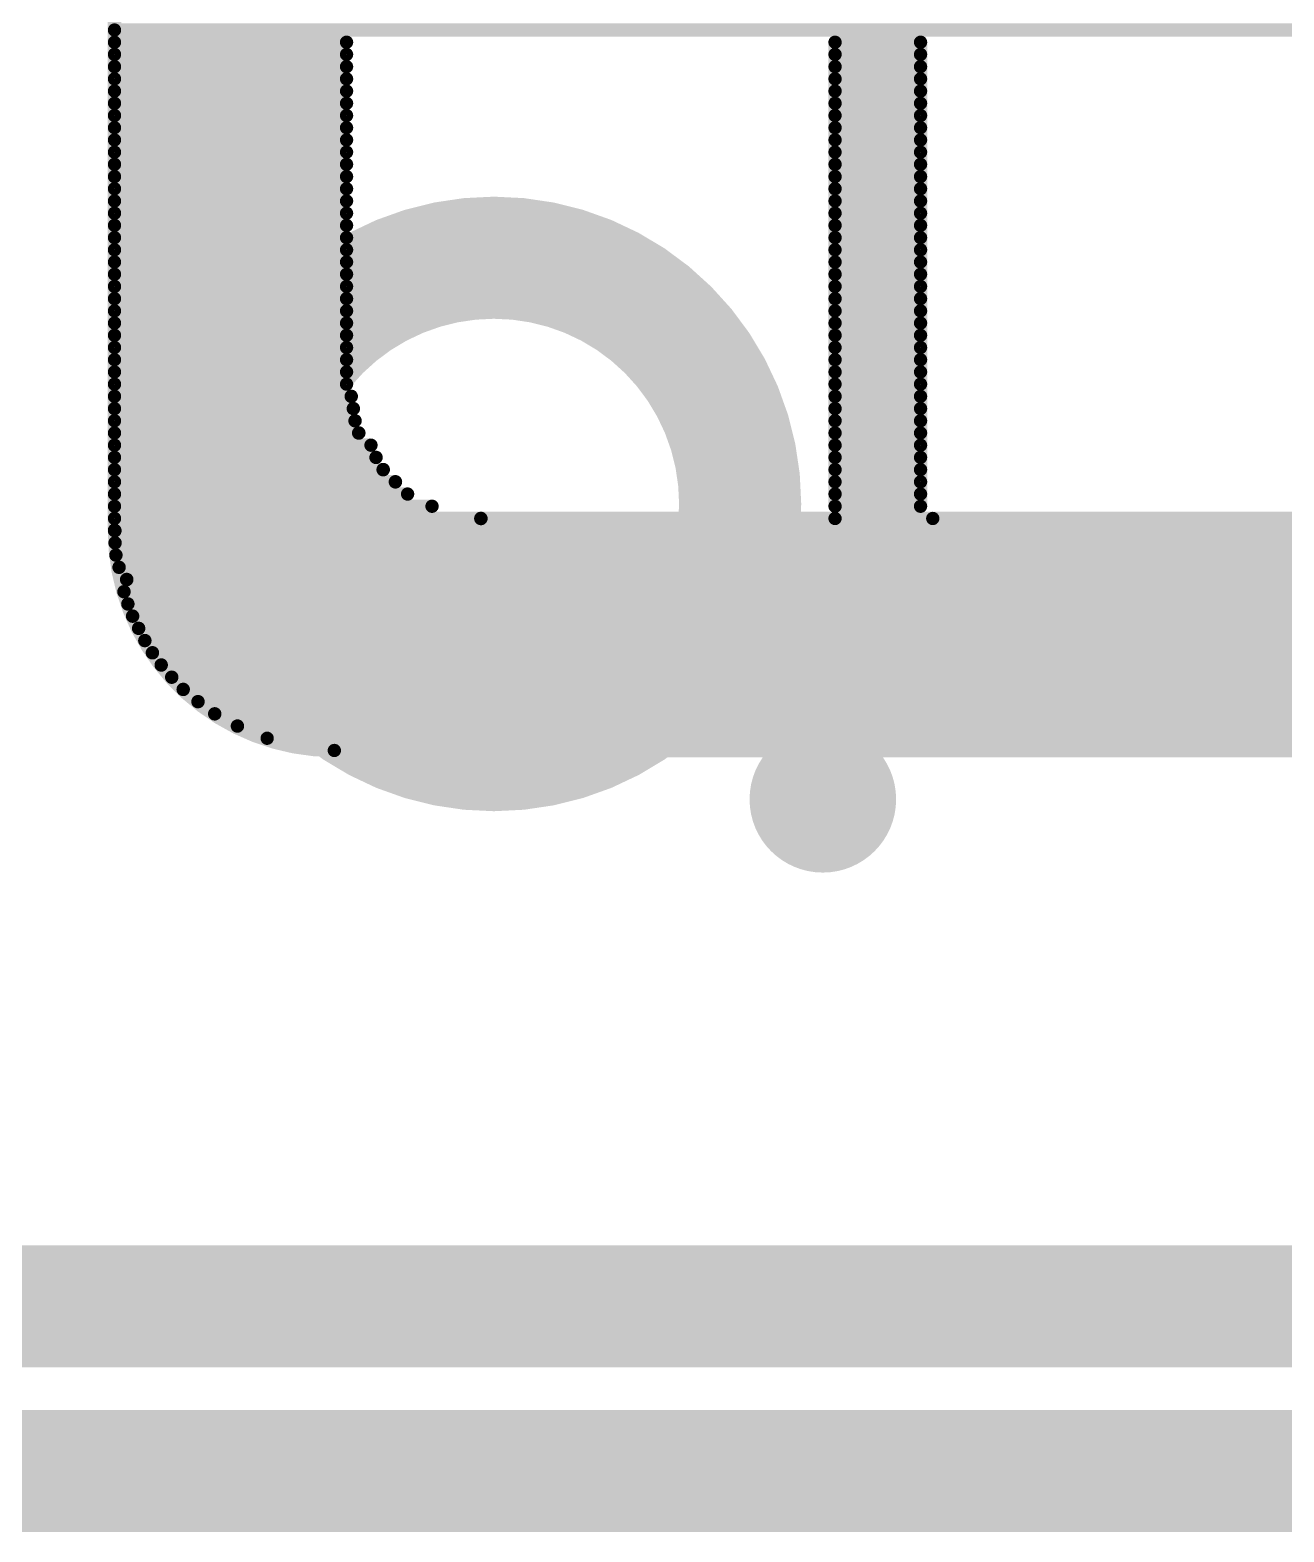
# Model space of a CAD drawing. Header units: inches. Extents: x 3.09 to 5.07, y 1.45 to 3.28.
# Drawn here: x 4.2551 to 4.3578, y 1.62 to 1.743 of the extents above; entities that cross this region are included whole.
import ezdxf

# ---------------------------------------------------------------- set-up
doc = ezdxf.new("R2010")
doc.units = ezdxf.units.IN
doc.header["$MEASUREMENT"] = 0
for name, color, linetype in [('BottomOverlay', 54, 'Continuous'), ('KeepOutLayer', 6, 'Continuous'), ('TopOverlay', 2, 'Continuous'), ('ViaHoleLayer', 16, 'Continuous')]:
    doc.layers.add(name, color=color, linetype=linetype)

# ---------------------------------------------------------------- blocks, each defined once
blk = doc.blocks.new('SIM_SMD_NANO_B_23')
at = {"layer": 'BottomOverlay'}
blk.add_lwpolyline([(0.22712, 0.29134, 0.01, 0.01, 0), (-0.22712, 0.29134, 0.01, 0.01, 0)], format="xyseb", dxfattribs=at)
for points in [[(0.05803, 0.22562, 0.01, 0.01, 1), (0.0177, 0.22562, 0.01, 0.01, 1)], [(0.0152, 0.22562, 0.005, 0.005, 1), (0.02021, 0.22562, 0.005, 0.005, 1)], [(0.05552, 0.22562, 0.005, 0.005, 1), (0.06053, 0.22562, 0.005, 0.005, 1)]]:
    blk.add_lwpolyline(points, format="xyseb", close=True, dxfattribs=at)

msp = doc.modelspace()

# ---------------------------------------------------------------- hatches: boundary and pattern name
at = {"layer": 'ViaHoleLayer'}
h = msp.add_hatch(color=16, dxfattribs=at)
edge = h.paths.add_edge_path()
edge.add_arc((4.32, 1.68), 0.006, 0, 360)

# ---------------------------------------------------------------- linework, layer by layer
at = {"layer": 'KeepOutLayer'}
msp.add_lwpolyline([(4.14485, 1.625, 0.01, 0.01, 0), (4.61729, 1.625, 0.01, 0.01, 0)], format="xyseb", dxfattribs=at)
at = {"layer": 'TopOverlay'}
for points in [[(4.262, 1.70204, 0.0011, 0.0011, 0), (4.262, 1.918, 0.0011, 0.0011, 0)], [(4.262, 1.743, 0.0011, 0.0011, 0), (4.456, 1.743, 0.0011, 0.0011, 0)], [(4.262, 1.742, 0.0011, 0.0011, 0), (4.281, 1.742, 0.0011, 0.0011, 0)], [(4.321, 1.704, 0.0011, 0.0011, 0), (4.321, 1.742, 0.0011, 0.0011, 0)], [(4.321, 1.742, 0.0011, 0.0011, 0), (4.328, 1.742, 0.0011, 0.0011, 0)], [(4.328, 1.704, 0.0011, 0.0011, 0), (4.328, 1.742, 0.0011, 0.0011, 0)], [(4.262, 1.741, 0.0011, 0.0011, 0), (4.281, 1.741, 0.0011, 0.0011, 0)], [(4.262, 1.74, 0.0011, 0.0011, 0), (4.281, 1.74, 0.0011, 0.0011, 0)], [(4.321, 1.741, 0.0011, 0.0011, 0), (4.328, 1.741, 0.0011, 0.0011, 0)], [(4.321, 1.74, 0.0011, 0.0011, 0), (4.328, 1.74, 0.0011, 0.0011, 0)], [(4.262, 1.739, 0.0011, 0.0011, 0), (4.281, 1.739, 0.0011, 0.0011, 0)], [(4.321, 1.739, 0.0011, 0.0011, 0), (4.328, 1.739, 0.0011, 0.0011, 0)], [(4.262, 1.738, 0.0011, 0.0011, 0), (4.281, 1.738, 0.0011, 0.0011, 0)], [(4.321, 1.738, 0.0011, 0.0011, 0), (4.328, 1.738, 0.0011, 0.0011, 0)], [(4.262, 1.737, 0.0011, 0.0011, 0), (4.281, 1.737, 0.0011, 0.0011, 0)], [(4.321, 1.737, 0.0011, 0.0011, 0), (4.328, 1.737, 0.0011, 0.0011, 0)], [(4.262, 1.736, 0.0011, 0.0011, 0), (4.281, 1.736, 0.0011, 0.0011, 0)], [(4.262, 1.735, 0.0011, 0.0011, 0), (4.281, 1.735, 0.0011, 0.0011, 0)], [(4.321, 1.736, 0.0011, 0.0011, 0), (4.328, 1.736, 0.0011, 0.0011, 0)], [(4.321, 1.735, 0.0011, 0.0011, 0), (4.328, 1.735, 0.0011, 0.0011, 0)], [(4.262, 1.734, 0.0011, 0.0011, 0), (4.281, 1.734, 0.0011, 0.0011, 0)], [(4.321, 1.734, 0.0011, 0.0011, 0), (4.328, 1.734, 0.0011, 0.0011, 0)], [(4.262, 1.733, 0.0011, 0.0011, 0), (4.281, 1.733, 0.0011, 0.0011, 0)], [(4.321, 1.733, 0.0011, 0.0011, 0), (4.328, 1.733, 0.0011, 0.0011, 0)], [(4.262, 1.732, 0.0011, 0.0011, 0), (4.281, 1.732, 0.0011, 0.0011, 0)], [(4.321, 1.732, 0.0011, 0.0011, 0), (4.328, 1.732, 0.0011, 0.0011, 0)], [(4.262, 1.731, 0.0011, 0.0011, 0), (4.281, 1.731, 0.0011, 0.0011, 0)], [(4.321, 1.731, 0.0011, 0.0011, 0), (4.328, 1.731, 0.0011, 0.0011, 0)], [(4.262, 1.73, 0.0011, 0.0011, 0), (4.281, 1.73, 0.0011, 0.0011, 0)], [(4.262, 1.729, 0.0011, 0.0011, 0), (4.281, 1.729, 0.0011, 0.0011, 0)], [(4.321, 1.73, 0.0011, 0.0011, 0), (4.328, 1.73, 0.0011, 0.0011, 0)], [(4.321, 1.729, 0.0011, 0.0011, 0), (4.328, 1.729, 0.0011, 0.0011, 0)], [(4.262, 1.728, 0.0011, 0.0011, 0), (4.281, 1.728, 0.0011, 0.0011, 0)], [(4.321, 1.728, 0.0011, 0.0011, 0), (4.328, 1.728, 0.0011, 0.0011, 0)], [(4.262, 1.727, 0.0011, 0.0011, 0), (4.281, 1.727, 0.0011, 0.0011, 0)], [(4.321, 1.727, 0.0011, 0.0011, 0), (4.328, 1.727, 0.0011, 0.0011, 0)], [(4.262, 1.726, 0.0011, 0.0011, 0), (4.281, 1.726, 0.0011, 0.0011, 0)], [(4.321, 1.726, 0.0011, 0.0011, 0), (4.328, 1.726, 0.0011, 0.0011, 0)], [(4.262, 1.725, 0.0011, 0.0011, 0), (4.281, 1.725, 0.0011, 0.0011, 0)], [(4.262, 1.724, 0.0011, 0.0011, 0), (4.281, 1.724, 0.0011, 0.0011, 0)], [(4.321, 1.725, 0.0011, 0.0011, 0), (4.328, 1.725, 0.0011, 0.0011, 0)], [(4.321, 1.724, 0.0011, 0.0011, 0), (4.328, 1.724, 0.0011, 0.0011, 0)], [(4.262, 1.723, 0.0011, 0.0011, 0), (4.281, 1.723, 0.0011, 0.0011, 0)], [(4.321, 1.723, 0.0011, 0.0011, 0), (4.328, 1.723, 0.0011, 0.0011, 0)], [(4.262, 1.722, 0.0011, 0.0011, 0), (4.281, 1.722, 0.0011, 0.0011, 0)], [(4.321, 1.722, 0.0011, 0.0011, 0), (4.328, 1.722, 0.0011, 0.0011, 0)], [(4.262, 1.721, 0.0011, 0.0011, 0), (4.281, 1.721, 0.0011, 0.0011, 0)], [(4.321, 1.721, 0.0011, 0.0011, 0), (4.328, 1.721, 0.0011, 0.0011, 0)], [(4.262, 1.72, 0.0011, 0.0011, 0), (4.281, 1.72, 0.0011, 0.0011, 0)], [(4.262, 1.719, 0.0011, 0.0011, 0), (4.281, 1.719, 0.0011, 0.0011, 0)], [(4.321, 1.72, 0.0011, 0.0011, 0), (4.328, 1.72, 0.0011, 0.0011, 0)], [(4.321, 1.719, 0.0011, 0.0011, 0), (4.328, 1.719, 0.0011, 0.0011, 0)], [(4.262, 1.718, 0.0011, 0.0011, 0), (4.281, 1.718, 0.0011, 0.0011, 0)], [(4.321, 1.718, 0.0011, 0.0011, 0), (4.328, 1.718, 0.0011, 0.0011, 0)], [(4.262, 1.717, 0.0011, 0.0011, 0), (4.281, 1.717, 0.0011, 0.0011, 0)], [(4.321, 1.717, 0.0011, 0.0011, 0), (4.328, 1.717, 0.0011, 0.0011, 0)], [(4.262, 1.716, 0.0011, 0.0011, 0), (4.281, 1.716, 0.0011, 0.0011, 0)], [(4.321, 1.716, 0.0011, 0.0011, 0), (4.328, 1.716, 0.0011, 0.0011, 0)], [(4.262, 1.715, 0.0011, 0.0011, 0), (4.281, 1.715, 0.0011, 0.0011, 0)], [(4.321, 1.715, 0.0011, 0.0011, 0), (4.328, 1.715, 0.0011, 0.0011, 0)], [(4.262, 1.714, 0.0011, 0.0011, 0), (4.281, 1.714, 0.0011, 0.0011, 0)], [(4.262, 1.713, 0.0011, 0.0011, 0), (4.28139, 1.713, 0.0011, 0.0011, 0)], [(4.321, 1.714, 0.0011, 0.0011, 0), (4.328, 1.714, 0.0011, 0.0011, 0)], [(4.321, 1.713, 0.0011, 0.0011, 0), (4.328, 1.713, 0.0011, 0.0011, 0)], [(4.262, 1.712, 0.0011, 0.0011, 0), (4.28155, 1.712, 0.0011, 0.0011, 0)], [(4.321, 1.712, 0.0011, 0.0011, 0), (4.328, 1.712, 0.0011, 0.0011, 0)], [(4.262, 1.711, 0.0011, 0.0011, 0), (4.28169, 1.711, 0.0011, 0.0011, 0)], [(4.321, 1.711, 0.0011, 0.0011, 0), (4.328, 1.711, 0.0011, 0.0011, 0)], [(4.262, 1.71, 0.0011, 0.0011, 0), (4.282, 1.71, 0.0011, 0.0011, 0)], [(4.321, 1.71, 0.0011, 0.0011, 0), (4.328, 1.71, 0.0011, 0.0011, 0)], [(4.262, 1.709, 0.0011, 0.0011, 0), (4.283, 1.709, 0.0011, 0.0011, 0)], [(4.262, 1.708, 0.0011, 0.0011, 0), (4.28342, 1.708, 0.0011, 0.0011, 0)], [(4.321, 1.709, 0.0011, 0.0011, 0), (4.328, 1.709, 0.0011, 0.0011, 0)], [(4.321, 1.708, 0.0011, 0.0011, 0), (4.328, 1.708, 0.0011, 0.0011, 0)], [(4.262, 1.707, 0.0011, 0.0011, 0), (4.284, 1.707, 0.0011, 0.0011, 0)], [(4.321, 1.707, 0.0011, 0.0011, 0), (4.328, 1.707, 0.0011, 0.0011, 0)], [(4.262, 1.706, 0.0011, 0.0011, 0), (4.285, 1.706, 0.0011, 0.0011, 0)], [(4.321, 1.706, 0.0011, 0.0011, 0), (4.328, 1.706, 0.0011, 0.0011, 0)], [(4.262, 1.705, 0.0011, 0.0011, 0), (4.286, 1.705, 0.0011, 0.0011, 0)], [(4.321, 1.705, 0.0011, 0.0011, 0), (4.328, 1.705, 0.0011, 0.0011, 0)], [(4.262, 1.704, 0.0011, 0.0011, 0), (4.288, 1.704, 0.0011, 0.0011, 0)], [(4.262, 1.703, 0.0011, 0.0011, 0), (4.292, 1.703, 0.0011, 0.0011, 0)], [(4.292, 1.703, 0.0011, 0.0011, 0), (4.321, 1.703, 0.0011, 0.0011, 0)], [(4.321, 1.704, 0.0011, 0.0011, 0), (4.328, 1.704, 0.0011, 0.0011, 0)], [(4.321, 1.703, 0.0011, 0.0011, 0), (4.329, 1.703, 0.0011, 0.0011, 0)], [(4.329, 1.703, 0.0011, 0.0011, 0), (4.366, 1.703, 0.0011, 0.0011, 0)], [(4.262, 1.70204, 0.0011, 0.0011, 0), (4.26204, 1.702, 0.0011, 0.0011, 0)], [(4.28, 1.684, 0.0011, 0.0011, -0.414214), (4.262, 1.702, 0.0011, 0.0011, 0)], [(4.26204, 1.702, 0.0011, 0.0011, 0), (4.456, 1.702, 0.0011, 0.0011, 0)], [(4.26204, 1.701, 0.0011, 0.0011, 0), (4.45591, 1.701, 0.0011, 0.0011, 0)], [(4.26212, 1.7, 0.0011, 0.0011, 0), (4.45583, 1.7, 0.0011, 0.0011, 0)], [(4.26237, 1.699, 0.0011, 0.0011, 0), (4.45574, 1.699, 0.0011, 0.0011, 0)], [(4.26277, 1.697, 0.0011, 0.0011, 0), (4.45527, 1.697, 0.0011, 0.0011, 0)], [(4.263, 1.698, 0.0011, 0.0011, 0), (4.45553, 1.698, 0.0011, 0.0011, 0)], [(4.26309, 1.696, 0.0011, 0.0011, 0), (4.45492, 1.696, 0.0011, 0.0011, 0)], [(4.26349, 1.695, 0.0011, 0.0011, 0), (4.45456, 1.695, 0.0011, 0.0011, 0)], [(4.26397, 1.694, 0.0011, 0.0011, 0), (4.45406, 1.694, 0.0011, 0.0011, 0)], [(4.26448, 1.693, 0.0011, 0.0011, 0), (4.45354, 1.693, 0.0011, 0.0011, 0)], [(4.26511, 1.692, 0.0011, 0.0011, 0), (4.45291, 1.692, 0.0011, 0.0011, 0)], [(4.26582, 1.691, 0.0011, 0.0011, 0), (4.45215, 1.691, 0.0011, 0.0011, 0)], [(4.26669, 1.69, 0.0011, 0.0011, 0), (4.45128, 1.69, 0.0011, 0.0011, 0)], [(4.26763, 1.689, 0.0011, 0.0011, 0), (4.45022, 1.689, 0.0011, 0.0011, 0)], [(4.26883, 1.688, 0.0011, 0.0011, 0), (4.44906, 1.688, 0.0011, 0.0011, 0)], [(4.2702, 1.687, 0.0011, 0.0011, 0), (4.44781, 1.687, 0.0011, 0.0011, 0)], [(4.27207, 1.686, 0.0011, 0.0011, 0), (4.44614, 1.686, 0.0011, 0.0011, 0)], [(4.2745, 1.685, 0.0011, 0.0011, 0), (4.44383, 1.685, 0.0011, 0.0011, 0)], [(4.28, 1.684, 0.0011, 0.0011, 0), (4.438, 1.684, 0.0011, 0.0011, 0)]]:
    msp.add_lwpolyline(points, format="xyseb", dxfattribs=at)
for points in [[(4.26173, 1.743, 0.00055, 0.00055, 1), (4.26227, 1.743, 0.00055, 0.00055, 1)], [(4.26173, 1.742, 0.00055, 0.00055, 1), (4.26227, 1.742, 0.00055, 0.00055, 1)], [(4.28073, 1.742, 0.00055, 0.00055, 1), (4.28127, 1.742, 0.00055, 0.00055, 1)], [(4.32073, 1.742, 0.00055, 0.00055, 1), (4.32127, 1.742, 0.00055, 0.00055, 1)], [(4.32073, 1.742, 0.00055, 0.00055, 1), (4.32127, 1.742, 0.00055, 0.00055, 1)], [(4.32773, 1.742, 0.00055, 0.00055, 1), (4.32827, 1.742, 0.00055, 0.00055, 1)], [(4.32773, 1.742, 0.00055, 0.00055, 1), (4.32827, 1.742, 0.00055, 0.00055, 1)], [(4.26173, 1.741, 0.00055, 0.00055, 1), (4.26227, 1.741, 0.00055, 0.00055, 1)], [(4.26173, 1.74, 0.00055, 0.00055, 1), (4.26227, 1.74, 0.00055, 0.00055, 1)], [(4.28073, 1.741, 0.00055, 0.00055, 1), (4.28127, 1.741, 0.00055, 0.00055, 1)], [(4.28073, 1.74, 0.00055, 0.00055, 1), (4.28127, 1.74, 0.00055, 0.00055, 1)], [(4.32073, 1.741, 0.00055, 0.00055, 1), (4.32127, 1.741, 0.00055, 0.00055, 1)], [(4.32073, 1.74, 0.00055, 0.00055, 1), (4.32127, 1.74, 0.00055, 0.00055, 1)], [(4.32773, 1.741, 0.00055, 0.00055, 1), (4.32827, 1.741, 0.00055, 0.00055, 1)], [(4.32773, 1.74, 0.00055, 0.00055, 1), (4.32827, 1.74, 0.00055, 0.00055, 1)], [(4.26173, 1.739, 0.00055, 0.00055, 1), (4.26227, 1.739, 0.00055, 0.00055, 1)], [(4.28073, 1.739, 0.00055, 0.00055, 1), (4.28127, 1.739, 0.00055, 0.00055, 1)], [(4.32073, 1.739, 0.00055, 0.00055, 1), (4.32127, 1.739, 0.00055, 0.00055, 1)], [(4.32773, 1.739, 0.00055, 0.00055, 1), (4.32827, 1.739, 0.00055, 0.00055, 1)], [(4.26173, 1.738, 0.00055, 0.00055, 1), (4.26227, 1.738, 0.00055, 0.00055, 1)], [(4.28073, 1.738, 0.00055, 0.00055, 1), (4.28127, 1.738, 0.00055, 0.00055, 1)], [(4.32073, 1.738, 0.00055, 0.00055, 1), (4.32127, 1.738, 0.00055, 0.00055, 1)], [(4.32773, 1.738, 0.00055, 0.00055, 1), (4.32827, 1.738, 0.00055, 0.00055, 1)], [(4.26173, 1.737, 0.00055, 0.00055, 1), (4.26227, 1.737, 0.00055, 0.00055, 1)], [(4.28073, 1.737, 0.00055, 0.00055, 1), (4.28127, 1.737, 0.00055, 0.00055, 1)], [(4.32073, 1.737, 0.00055, 0.00055, 1), (4.32127, 1.737, 0.00055, 0.00055, 1)], [(4.32773, 1.737, 0.00055, 0.00055, 1), (4.32827, 1.737, 0.00055, 0.00055, 1)], [(4.26173, 1.736, 0.00055, 0.00055, 1), (4.26227, 1.736, 0.00055, 0.00055, 1)], [(4.26173, 1.735, 0.00055, 0.00055, 1), (4.26227, 1.735, 0.00055, 0.00055, 1)], [(4.28073, 1.736, 0.00055, 0.00055, 1), (4.28127, 1.736, 0.00055, 0.00055, 1)], [(4.28073, 1.735, 0.00055, 0.00055, 1), (4.28127, 1.735, 0.00055, 0.00055, 1)], [(4.32073, 1.736, 0.00055, 0.00055, 1), (4.32127, 1.736, 0.00055, 0.00055, 1)], [(4.32073, 1.735, 0.00055, 0.00055, 1), (4.32127, 1.735, 0.00055, 0.00055, 1)], [(4.32773, 1.736, 0.00055, 0.00055, 1), (4.32827, 1.736, 0.00055, 0.00055, 1)], [(4.32773, 1.735, 0.00055, 0.00055, 1), (4.32827, 1.735, 0.00055, 0.00055, 1)], [(4.26173, 1.734, 0.00055, 0.00055, 1), (4.26227, 1.734, 0.00055, 0.00055, 1)], [(4.28073, 1.734, 0.00055, 0.00055, 1), (4.28127, 1.734, 0.00055, 0.00055, 1)], [(4.32073, 1.734, 0.00055, 0.00055, 1), (4.32127, 1.734, 0.00055, 0.00055, 1)], [(4.32773, 1.734, 0.00055, 0.00055, 1), (4.32827, 1.734, 0.00055, 0.00055, 1)], [(4.26173, 1.733, 0.00055, 0.00055, 1), (4.26227, 1.733, 0.00055, 0.00055, 1)], [(4.28073, 1.733, 0.00055, 0.00055, 1), (4.28127, 1.733, 0.00055, 0.00055, 1)], [(4.32073, 1.733, 0.00055, 0.00055, 1), (4.32127, 1.733, 0.00055, 0.00055, 1)], [(4.32773, 1.733, 0.00055, 0.00055, 1), (4.32827, 1.733, 0.00055, 0.00055, 1)], [(4.26173, 1.732, 0.00055, 0.00055, 1), (4.26227, 1.732, 0.00055, 0.00055, 1)], [(4.28073, 1.732, 0.00055, 0.00055, 1), (4.28127, 1.732, 0.00055, 0.00055, 1)], [(4.32073, 1.732, 0.00055, 0.00055, 1), (4.32127, 1.732, 0.00055, 0.00055, 1)], [(4.32773, 1.732, 0.00055, 0.00055, 1), (4.32827, 1.732, 0.00055, 0.00055, 1)], [(4.26173, 1.731, 0.00055, 0.00055, 1), (4.26227, 1.731, 0.00055, 0.00055, 1)], [(4.28073, 1.731, 0.00055, 0.00055, 1), (4.28127, 1.731, 0.00055, 0.00055, 1)], [(4.32073, 1.731, 0.00055, 0.00055, 1), (4.32127, 1.731, 0.00055, 0.00055, 1)], [(4.32773, 1.731, 0.00055, 0.00055, 1), (4.32827, 1.731, 0.00055, 0.00055, 1)], [(4.26173, 1.73, 0.00055, 0.00055, 1), (4.26227, 1.73, 0.00055, 0.00055, 1)], [(4.26173, 1.729, 0.00055, 0.00055, 1), (4.26227, 1.729, 0.00055, 0.00055, 1)], [(4.28073, 1.73, 0.00055, 0.00055, 1), (4.28127, 1.73, 0.00055, 0.00055, 1)], [(4.28073, 1.729, 0.00055, 0.00055, 1), (4.28127, 1.729, 0.00055, 0.00055, 1)], [(4.32073, 1.73, 0.00055, 0.00055, 1), (4.32127, 1.73, 0.00055, 0.00055, 1)], [(4.32073, 1.729, 0.00055, 0.00055, 1), (4.32127, 1.729, 0.00055, 0.00055, 1)], [(4.32773, 1.73, 0.00055, 0.00055, 1), (4.32827, 1.73, 0.00055, 0.00055, 1)], [(4.32773, 1.729, 0.00055, 0.00055, 1), (4.32827, 1.729, 0.00055, 0.00055, 1)], [(4.26173, 1.728, 0.00055, 0.00055, 1), (4.26227, 1.728, 0.00055, 0.00055, 1)], [(4.28073, 1.728, 0.00055, 0.00055, 1), (4.28127, 1.728, 0.00055, 0.00055, 1)], [(4.32073, 1.728, 0.00055, 0.00055, 1), (4.32127, 1.728, 0.00055, 0.00055, 1)], [(4.32773, 1.728, 0.00055, 0.00055, 1), (4.32827, 1.728, 0.00055, 0.00055, 1)], [(4.26173, 1.727, 0.00055, 0.00055, 1), (4.26227, 1.727, 0.00055, 0.00055, 1)], [(4.28073, 1.727, 0.00055, 0.00055, 1), (4.28127, 1.727, 0.00055, 0.00055, 1)], [(4.32073, 1.727, 0.00055, 0.00055, 1), (4.32127, 1.727, 0.00055, 0.00055, 1)], [(4.32773, 1.727, 0.00055, 0.00055, 1), (4.32827, 1.727, 0.00055, 0.00055, 1)], [(4.26173, 1.726, 0.00055, 0.00055, 1), (4.26227, 1.726, 0.00055, 0.00055, 1)], [(4.28073, 1.726, 0.00055, 0.00055, 1), (4.28127, 1.726, 0.00055, 0.00055, 1)], [(4.32073, 1.726, 0.00055, 0.00055, 1), (4.32127, 1.726, 0.00055, 0.00055, 1)], [(4.32773, 1.726, 0.00055, 0.00055, 1), (4.32827, 1.726, 0.00055, 0.00055, 1)], [(4.26173, 1.725, 0.00055, 0.00055, 1), (4.26227, 1.725, 0.00055, 0.00055, 1)], [(4.26173, 1.724, 0.00055, 0.00055, 1), (4.26227, 1.724, 0.00055, 0.00055, 1)], [(4.28073, 1.725, 0.00055, 0.00055, 1), (4.28127, 1.725, 0.00055, 0.00055, 1)], [(4.28073, 1.724, 0.00055, 0.00055, 1), (4.28127, 1.724, 0.00055, 0.00055, 1)], [(4.32073, 1.725, 0.00055, 0.00055, 1), (4.32127, 1.725, 0.00055, 0.00055, 1)], [(4.32073, 1.724, 0.00055, 0.00055, 1), (4.32127, 1.724, 0.00055, 0.00055, 1)], [(4.32773, 1.725, 0.00055, 0.00055, 1), (4.32827, 1.725, 0.00055, 0.00055, 1)], [(4.32773, 1.724, 0.00055, 0.00055, 1), (4.32827, 1.724, 0.00055, 0.00055, 1)], [(4.26173, 1.723, 0.00055, 0.00055, 1), (4.26227, 1.723, 0.00055, 0.00055, 1)], [(4.28073, 1.723, 0.00055, 0.00055, 1), (4.28127, 1.723, 0.00055, 0.00055, 1)], [(4.32073, 1.723, 0.00055, 0.00055, 1), (4.32127, 1.723, 0.00055, 0.00055, 1)], [(4.32773, 1.723, 0.00055, 0.00055, 1), (4.32827, 1.723, 0.00055, 0.00055, 1)], [(4.26173, 1.722, 0.00055, 0.00055, 1), (4.26227, 1.722, 0.00055, 0.00055, 1)], [(4.28073, 1.722, 0.00055, 0.00055, 1), (4.28127, 1.722, 0.00055, 0.00055, 1)], [(4.32073, 1.722, 0.00055, 0.00055, 1), (4.32127, 1.722, 0.00055, 0.00055, 1)], [(4.32773, 1.722, 0.00055, 0.00055, 1), (4.32827, 1.722, 0.00055, 0.00055, 1)], [(4.26173, 1.721, 0.00055, 0.00055, 1), (4.26227, 1.721, 0.00055, 0.00055, 1)], [(4.28073, 1.721, 0.00055, 0.00055, 1), (4.28127, 1.721, 0.00055, 0.00055, 1)], [(4.32073, 1.721, 0.00055, 0.00055, 1), (4.32127, 1.721, 0.00055, 0.00055, 1)], [(4.32773, 1.721, 0.00055, 0.00055, 1), (4.32827, 1.721, 0.00055, 0.00055, 1)], [(4.26173, 1.72, 0.00055, 0.00055, 1), (4.26227, 1.72, 0.00055, 0.00055, 1)], [(4.26173, 1.719, 0.00055, 0.00055, 1), (4.26227, 1.719, 0.00055, 0.00055, 1)], [(4.28073, 1.72, 0.00055, 0.00055, 1), (4.28127, 1.72, 0.00055, 0.00055, 1)], [(4.28073, 1.719, 0.00055, 0.00055, 1), (4.28127, 1.719, 0.00055, 0.00055, 1)], [(4.32073, 1.72, 0.00055, 0.00055, 1), (4.32127, 1.72, 0.00055, 0.00055, 1)], [(4.32073, 1.719, 0.00055, 0.00055, 1), (4.32127, 1.719, 0.00055, 0.00055, 1)], [(4.32773, 1.72, 0.00055, 0.00055, 1), (4.32827, 1.72, 0.00055, 0.00055, 1)], [(4.32773, 1.719, 0.00055, 0.00055, 1), (4.32827, 1.719, 0.00055, 0.00055, 1)], [(4.26173, 1.718, 0.00055, 0.00055, 1), (4.26227, 1.718, 0.00055, 0.00055, 1)], [(4.28073, 1.718, 0.00055, 0.00055, 1), (4.28127, 1.718, 0.00055, 0.00055, 1)], [(4.32073, 1.718, 0.00055, 0.00055, 1), (4.32127, 1.718, 0.00055, 0.00055, 1)], [(4.32773, 1.718, 0.00055, 0.00055, 1), (4.32827, 1.718, 0.00055, 0.00055, 1)], [(4.26173, 1.717, 0.00055, 0.00055, 1), (4.26227, 1.717, 0.00055, 0.00055, 1)], [(4.28073, 1.717, 0.00055, 0.00055, 1), (4.28127, 1.717, 0.00055, 0.00055, 1)], [(4.32073, 1.717, 0.00055, 0.00055, 1), (4.32127, 1.717, 0.00055, 0.00055, 1)], [(4.32773, 1.717, 0.00055, 0.00055, 1), (4.32827, 1.717, 0.00055, 0.00055, 1)], [(4.26173, 1.716, 0.00055, 0.00055, 1), (4.26227, 1.716, 0.00055, 0.00055, 1)], [(4.28073, 1.716, 0.00055, 0.00055, 1), (4.28127, 1.716, 0.00055, 0.00055, 1)], [(4.32073, 1.716, 0.00055, 0.00055, 1), (4.32127, 1.716, 0.00055, 0.00055, 1)], [(4.32773, 1.716, 0.00055, 0.00055, 1), (4.32827, 1.716, 0.00055, 0.00055, 1)], [(4.26173, 1.715, 0.00055, 0.00055, 1), (4.26227, 1.715, 0.00055, 0.00055, 1)], [(4.28073, 1.715, 0.00055, 0.00055, 1), (4.28127, 1.715, 0.00055, 0.00055, 1)], [(4.32073, 1.715, 0.00055, 0.00055, 1), (4.32127, 1.715, 0.00055, 0.00055, 1)], [(4.32773, 1.715, 0.00055, 0.00055, 1), (4.32827, 1.715, 0.00055, 0.00055, 1)], [(4.26173, 1.714, 0.00055, 0.00055, 1), (4.26227, 1.714, 0.00055, 0.00055, 1)], [(4.26173, 1.713, 0.00055, 0.00055, 1), (4.26227, 1.713, 0.00055, 0.00055, 1)], [(4.28073, 1.714, 0.00055, 0.00055, 1), (4.28127, 1.714, 0.00055, 0.00055, 1)], [(4.28111, 1.713, 0.00055, 0.00055, 1), (4.28166, 1.713, 0.00055, 0.00055, 1)], [(4.32073, 1.714, 0.00055, 0.00055, 1), (4.32127, 1.714, 0.00055, 0.00055, 1)], [(4.32073, 1.713, 0.00055, 0.00055, 1), (4.32127, 1.713, 0.00055, 0.00055, 1)], [(4.32773, 1.714, 0.00055, 0.00055, 1), (4.32827, 1.714, 0.00055, 0.00055, 1)], [(4.32773, 1.713, 0.00055, 0.00055, 1), (4.32827, 1.713, 0.00055, 0.00055, 1)], [(4.26173, 1.712, 0.00055, 0.00055, 1), (4.26227, 1.712, 0.00055, 0.00055, 1)], [(4.28128, 1.712, 0.00055, 0.00055, 1), (4.28183, 1.712, 0.00055, 0.00055, 1)], [(4.32073, 1.712, 0.00055, 0.00055, 1), (4.32127, 1.712, 0.00055, 0.00055, 1)], [(4.32773, 1.712, 0.00055, 0.00055, 1), (4.32827, 1.712, 0.00055, 0.00055, 1)], [(4.26173, 1.711, 0.00055, 0.00055, 1), (4.26227, 1.711, 0.00055, 0.00055, 1)], [(4.28142, 1.711, 0.00055, 0.00055, 1), (4.28197, 1.711, 0.00055, 0.00055, 1)], [(4.32073, 1.711, 0.00055, 0.00055, 1), (4.32127, 1.711, 0.00055, 0.00055, 1)], [(4.32773, 1.711, 0.00055, 0.00055, 1), (4.32827, 1.711, 0.00055, 0.00055, 1)], [(4.26173, 1.71, 0.00055, 0.00055, 1), (4.26227, 1.71, 0.00055, 0.00055, 1)], [(4.28172, 1.71, 0.00055, 0.00055, 1), (4.28228, 1.71, 0.00055, 0.00055, 1)], [(4.32073, 1.71, 0.00055, 0.00055, 1), (4.32127, 1.71, 0.00055, 0.00055, 1)], [(4.32773, 1.71, 0.00055, 0.00055, 1), (4.32827, 1.71, 0.00055, 0.00055, 1)], [(4.26173, 1.709, 0.00055, 0.00055, 1), (4.26227, 1.709, 0.00055, 0.00055, 1)], [(4.26173, 1.708, 0.00055, 0.00055, 1), (4.26227, 1.708, 0.00055, 0.00055, 1)], [(4.28273, 1.709, 0.00055, 0.00055, 1), (4.28327, 1.709, 0.00055, 0.00055, 1)], [(4.28314, 1.708, 0.00055, 0.00055, 1), (4.28369, 1.708, 0.00055, 0.00055, 1)], [(4.32073, 1.709, 0.00055, 0.00055, 1), (4.32127, 1.709, 0.00055, 0.00055, 1)], [(4.32073, 1.708, 0.00055, 0.00055, 1), (4.32127, 1.708, 0.00055, 0.00055, 1)], [(4.32773, 1.709, 0.00055, 0.00055, 1), (4.32827, 1.709, 0.00055, 0.00055, 1)], [(4.32773, 1.708, 0.00055, 0.00055, 1), (4.32827, 1.708, 0.00055, 0.00055, 1)], [(4.26173, 1.707, 0.00055, 0.00055, 1), (4.26227, 1.707, 0.00055, 0.00055, 1)], [(4.28372, 1.707, 0.00055, 0.00055, 1), (4.28428, 1.707, 0.00055, 0.00055, 1)], [(4.32073, 1.707, 0.00055, 0.00055, 1), (4.32127, 1.707, 0.00055, 0.00055, 1)], [(4.32773, 1.707, 0.00055, 0.00055, 1), (4.32827, 1.707, 0.00055, 0.00055, 1)], [(4.26173, 1.706, 0.00055, 0.00055, 1), (4.26227, 1.706, 0.00055, 0.00055, 1)], [(4.28472, 1.706, 0.00055, 0.00055, 1), (4.28528, 1.706, 0.00055, 0.00055, 1)], [(4.32073, 1.706, 0.00055, 0.00055, 1), (4.32127, 1.706, 0.00055, 0.00055, 1)], [(4.32773, 1.706, 0.00055, 0.00055, 1), (4.32827, 1.706, 0.00055, 0.00055, 1)], [(4.26173, 1.705, 0.00055, 0.00055, 1), (4.26227, 1.705, 0.00055, 0.00055, 1)], [(4.28573, 1.705, 0.00055, 0.00055, 1), (4.28627, 1.705, 0.00055, 0.00055, 1)], [(4.32073, 1.705, 0.00055, 0.00055, 1), (4.32127, 1.705, 0.00055, 0.00055, 1)], [(4.32773, 1.705, 0.00055, 0.00055, 1), (4.32827, 1.705, 0.00055, 0.00055, 1)], [(4.26173, 1.704, 0.00055, 0.00055, 1), (4.26227, 1.704, 0.00055, 0.00055, 1)], [(4.26173, 1.703, 0.00055, 0.00055, 1), (4.26227, 1.703, 0.00055, 0.00055, 1)], [(4.28773, 1.704, 0.00055, 0.00055, 1), (4.28827, 1.704, 0.00055, 0.00055, 1)], [(4.29172, 1.703, 0.00055, 0.00055, 1), (4.29228, 1.703, 0.00055, 0.00055, 1)], [(4.29172, 1.703, 0.00055, 0.00055, 1), (4.29228, 1.703, 0.00055, 0.00055, 1)], [(4.32073, 1.704, 0.00055, 0.00055, 1), (4.32127, 1.704, 0.00055, 0.00055, 1)], [(4.32073, 1.704, 0.00055, 0.00055, 1), (4.32127, 1.704, 0.00055, 0.00055, 1)], [(4.32073, 1.703, 0.00055, 0.00055, 1), (4.32127, 1.703, 0.00055, 0.00055, 1)], [(4.32073, 1.703, 0.00055, 0.00055, 1), (4.32127, 1.703, 0.00055, 0.00055, 1)], [(4.32773, 1.704, 0.00055, 0.00055, 1), (4.32827, 1.704, 0.00055, 0.00055, 1)], [(4.32773, 1.704, 0.00055, 0.00055, 1), (4.32827, 1.704, 0.00055, 0.00055, 1)], [(4.32873, 1.703, 0.00055, 0.00055, 1), (4.32927, 1.703, 0.00055, 0.00055, 1)], [(4.32873, 1.703, 0.00055, 0.00055, 1), (4.32927, 1.703, 0.00055, 0.00055, 1)], [(4.26173, 1.70204, 0.00055, 0.00055, 1), (4.26227, 1.70204, 0.00055, 0.00055, 1)], [(4.26173, 1.70204, 0.00055, 0.00055, 1), (4.26227, 1.70204, 0.00055, 0.00055, 1)], [(4.26173, 1.702, 0.00055, 0.00055, 1), (4.26227, 1.702, 0.00055, 0.00055, 1)], [(4.26176, 1.702, 0.00055, 0.00055, 1), (4.26231, 1.702, 0.00055, 0.00055, 1)], [(4.26176, 1.702, 0.00055, 0.00055, 1), (4.26231, 1.702, 0.00055, 0.00055, 1)], [(4.26177, 1.701, 0.00055, 0.00055, 1), (4.26232, 1.701, 0.00055, 0.00055, 1)], [(4.26184, 1.7, 0.00055, 0.00055, 1), (4.26239, 1.7, 0.00055, 0.00055, 1)], [(4.2621, 1.699, 0.00055, 0.00055, 1), (4.26265, 1.699, 0.00055, 0.00055, 1)], [(4.2625, 1.697, 0.00055, 0.00055, 1), (4.26305, 1.697, 0.00055, 0.00055, 1)], [(4.26272, 1.698, 0.00055, 0.00055, 1), (4.26328, 1.698, 0.00055, 0.00055, 1)], [(4.26282, 1.696, 0.00055, 0.00055, 1), (4.26337, 1.696, 0.00055, 0.00055, 1)], [(4.26321, 1.695, 0.00055, 0.00055, 1), (4.26376, 1.695, 0.00055, 0.00055, 1)], [(4.2637, 1.694, 0.00055, 0.00055, 1), (4.26425, 1.694, 0.00055, 0.00055, 1)], [(4.26421, 1.693, 0.00055, 0.00055, 1), (4.26476, 1.693, 0.00055, 0.00055, 1)], [(4.26483, 1.692, 0.00055, 0.00055, 1), (4.26538, 1.692, 0.00055, 0.00055, 1)], [(4.26555, 1.691, 0.00055, 0.00055, 1), (4.2661, 1.691, 0.00055, 0.00055, 1)], [(4.26641, 1.69, 0.00055, 0.00055, 1), (4.26696, 1.69, 0.00055, 0.00055, 1)], [(4.26735, 1.689, 0.00055, 0.00055, 1), (4.2679, 1.689, 0.00055, 0.00055, 1)], [(4.26856, 1.688, 0.00055, 0.00055, 1), (4.26911, 1.688, 0.00055, 0.00055, 1)], [(4.26993, 1.687, 0.00055, 0.00055, 1), (4.27048, 1.687, 0.00055, 0.00055, 1)], [(4.27179, 1.686, 0.00055, 0.00055, 1), (4.27234, 1.686, 0.00055, 0.00055, 1)], [(4.27423, 1.685, 0.00055, 0.00055, 1), (4.27477, 1.685, 0.00055, 0.00055, 1)], [(4.27973, 1.684, 0.00055, 0.00055, 1), (4.28027, 1.684, 0.00055, 0.00055, 1)], [(4.27973, 1.684, 0.00055, 0.00055, 1), (4.28027, 1.684, 0.00055, 0.00055, 1)]]:
    msp.add_lwpolyline(points, format="xyseb", close=True, dxfattribs=at)

# ---------------------------------------------------------------- block references
at = {"rotation": 180}
msp.add_blockref('SIM_SMD_NANO_B_23', (4.33093, 1.92981), dxfattribs=at)

doc.saveas('drawing.dxf')
